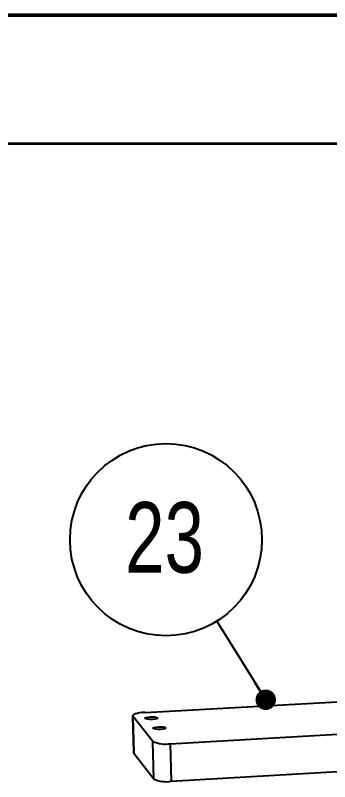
# Model space of a CAD drawing. Header units: millimetres. Extents: x 0 to 279, y 0 to 216.
# Drawn here: x 208.42 to 224, y 177.97 to 215.9 of the extents above; entities that cross this region are included whole.
import ezdxf

# ---------------------------------------------------------------- set-up
doc = ezdxf.new("R2010")
doc.units = ezdxf.units.MM
doc.layers.add('DIM', color=1, linetype='Continuous')
doc.layers.add('PAGE_BORDER', color=7, linetype='Continuous')
doc.styles.add('SLDTEXTSTYLE0', font='TXT', dxfattribs={"width": 0.75})

# ---------------------------------------------------------------- blocks, each defined once
blk = doc.blocks.new('SW_NOTE_35')
at = {"layer": 'DIM', "color": 0}
blk.add_circle((-2.517, 4.035), 4.755, dxfattribs=at)
at = {"layer": 'DIM', "color": 0, "insert": (-2.587, 5.898), "char_height": 3.5, "attachment_point": 2, "style": 'SLDTEXTSTYLE0'}
blk.add_mtext('23', dxfattribs=at)
blk = doc.blocks.new('_DOT')
at = {"color": 0, "linetype": 'ByBlock', "lineweight": -2}
blk.add_line((-0.5, 0), (-1, 0), dxfattribs=at)
at = {"color": 0, "linetype": 'ByBlock', "const_width": 0.5}
blk.add_lwpolyline([(-0.25, 0, 1), (0.25, 0, 1)], format="xyb", close=True, dxfattribs=at)

msp = doc.modelspace()

# ---------------------------------------------------------------- linework, layer by layer
at = {"color": 7, "linetype": 'Continuous', "lineweight": 50}
msp.add_line((0, 215.9), (279.4, 215.9), dxfattribs=at)
at = {"color": 7, "linetype": 'Continuous', "lineweight": 25}
for p, q in [((214.85, 181.395), (227.734, 182.113)), ((214.235, 181.227), (214.284, 179.407)), ((215.233, 179.963), (214.245, 181.203)), ((214.245, 181.203), (214.294, 179.382)), ((216.103, 179.847), (231.486, 180.728)), ((215.281, 178.106), (215.233, 179.963)), ((216.103, 179.847), (216.15, 177.987)), ((214.294, 179.382), (214.284, 179.407)), ((214.294, 179.382), (215.281, 178.106)), ((216.15, 177.987), (231.504, 178.893))]:
    msp.add_line(p, q, dxfattribs=at)
at = {"color": 7, "linetype": 'Continuous', "lineweight": 25, "flags": 128}
for points in [[(214.85, 181.395), (214.711, 181.384), (214.582, 181.368), (214.467, 181.347), (214.372, 181.322), (214.3, 181.294), (214.254, 181.264), (214.235, 181.233), (214.245, 181.203)], [(214.857, 181.094), (214.861, 181.12), (214.91, 181.144), (214.998, 181.164), (215.112, 181.175), (215.232, 181.177), (215.343, 181.169), (215.426, 181.152), (215.469, 181.128), (215.466, 181.103), (215.417, 181.078), (215.329, 181.059), (215.215, 181.047), (215.094, 181.045), (214.984, 181.054), (214.9, 181.071), (214.857, 181.094)], [(215.254, 180.602), (215.257, 180.629), (215.307, 180.653), (215.395, 180.673), (215.509, 180.685), (215.631, 180.687), (215.743, 180.678), (215.826, 180.661), (215.87, 180.637), (215.867, 180.611), (215.817, 180.586), (215.729, 180.566), (215.615, 180.555), (215.493, 180.553), (215.381, 180.561), (215.297, 180.579), (215.254, 180.602)]]:
    msp.add_lwpolyline(points, dxfattribs=at)
at = {"color": 7, "linetype": 'Continuous', "lineweight": 25}
for centre, radius, start, end in [((215.864, 181.37), 1.542, 245.8706, 278.9392), ((215.911, 179.468), 1.5, 245.1853, 279.1708)]:
    msp.add_arc(centre, radius, start, end, dxfattribs=at)
at = {"layer": 'DIM'}
msp.add_line((218.405, 185.91), (220.831, 182.022), dxfattribs=at)
at = {"layer": 'PAGE_BORDER', "lineweight": 35}
msp.add_line((6.35, 209.55), (273.05, 209.55), dxfattribs=at)

# ---------------------------------------------------------------- block references
at = {"layer": 'DIM'}
msp.add_blockref('SW_NOTE_35', (218.405, 185.91), dxfattribs=at)
at = {"layer": 'DIM', "xscale": 1.016, "yscale": 1.016, "rotation": 301.9567644776997}
msp.add_blockref('_DOT', (220.831, 182.022, 11.971), dxfattribs=at)

doc.saveas('drawing.dxf')
